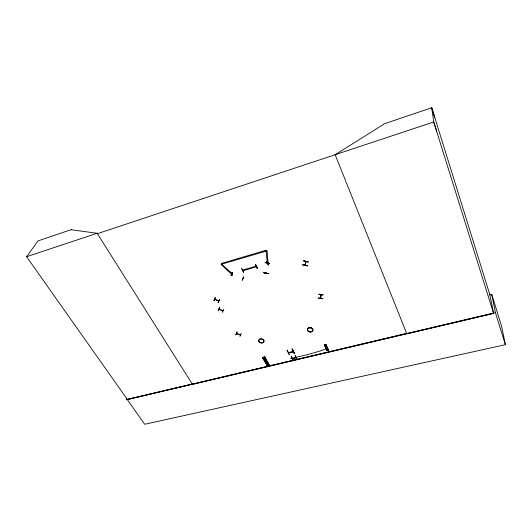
<?xml version="1.0" encoding="UTF-8"?>
<svg xmlns="http://www.w3.org/2000/svg" width="532" height="532" viewBox="0 0 532 532"><rect width="100%" height="100%" fill="white"/><g stroke="black" fill="none" stroke-linecap="round" stroke-linejoin="round"><path stroke-width="0.8" d="M304.816 265.209L305.96 261.684M305.036 265.215L304.856 264.896M306.066 261.305L305.96 261.943L305.873 261.518M327.912 349.058L326.575 349.318M328.098 349.444L326.761 349.697M328.477 350.069L326.941 350.442L324.287 344.656L325.737 344.384L328.45 350.083M327.107 347.396L325.77 347.655M327.639 348.42L326.289 348.806L327.639 348.42A230.329 187.769 13.1 0 1 294.01 357.664M231.699 274.18L231.992 273.441M322.798 298.532C317.803 297.388 315.343 298.086 322.771 298.725M318.748 294.302L323.263 294.921L318.768 294.163M305.727 261.844L305.913 261.265M321.148 294.475L320.869 295.041L320.949 294.376M320.543 297.621C320.158 300.294 321.095 293.085 321.062 294.981M320.656 297.967L320.69 297.94M320.696 297.641L320.643 298.219L321.089 294.735M321.029 295.054L321.109 294.396M294.176 353.135L292.048 349.005L294.376 353.095M302.622 264.703C317.99 268.254 292.686 262.469 307.163 265.674M265.162 262.628L269.737 263.387L265.155 262.635M304.949 264.617L304.976 265.242L306.02 261.598M294.369 353.241L292.268 348.952M267.343 263.121L267.623 263.413M266.146 273.122L266.12 272.963M289.162 354.485L287.26 350.162M288.603 352.789L293.484 351.798L288.703 352.949M268.341 363.595L266.446 364.048M268.647 364.147L266.745 364.6M267.49 362.039L265.594 362.492M267.197 365.418L262.542 357.504L267.403 365.577L263.2 357.351M267.895 362.771L265.993 363.223M267.037 361.208L265.142 361.667M302.642 264.597L307.137 265.847M268.527 265.016L266.718 261.471M266.14 250.898L267.323 264.091L268.268 263.879M267.403 262.875L267.556 263.267M267.416 263.054L267.41 263.453L267.656 263.147M267.436 263.466L267.556 262.901M266.685 261.498L268.607 265.122M263.792 272.603L268.254 273.628L263.786 272.63M268.214 264.098L267.037 250.898M266.991 251.111L266.086 251.111L265.781 250.173M239.925 336.45L241.309 333.358M240.231 334.641L240.298 334.488M240.577 334.595L240.431 335.02L240.644 334.655M255.486 264.61L257.322 268.234M256.57 266.166L256.424 266.652L256.617 266.259M242.552 269.91L242.851 270.821L256.703 266.632M240.138 334.887L240.245 334.508M256.65 266.845L256.344 265.927M236.654 333.178L236.607 333.604L240.471 335.014M236.753 333.178L236.607 333.604L240.511 334.854M237.026 333.278L236.94 333.69M236.979 333.71L237.053 333.325M235.909 334.821L237.046 331.908M242.2 280.258L243.829 276.806L242.24 280.111M242.778 278.389L242.911 278.183M243.058 278.243L242.732 278.568L243.084 278.296M243.59 272.185L241.801 268.707M242.446 270.236L242.446 270.682L242.718 270.349M242.592 270.196L242.486 270.688L242.406 270.356M241.734 268.6L243.656 272.278M222.795 310.329L222.642 310.761L223.081 310.442M222.329 312.357L223.826 309.278M221.126 264.471L231.819 274.465L232.491 273.794M231.719 273.375L231.919 273.694M231.739 273.328L231.772 273.774M231.739 274.199L231.886 273.288M231.819 274.465L232.038 273.84M230.961 275.769L232.544 272.291L231.001 275.623M219.184 308.919L219.031 309.345L222.961 310.861M219.676 307.636L218.26 310.721M219.47 309.026L218.991 309.325M219.497 309.079L219.39 309.285M218.313 310.622L219.497 307.582M219.084 308.919L219.104 309.192M218.825 300.514L218.672 300.946L214.642 299.416L214.768 299.031M218.898 300.573L218.386 300.833L218.539 300.4M218.127 302.475L219.696 299.383M214.01 300.786L215.127 297.647M214.868 299.031L214.715 299.463L215.154 299.137M221.059 264.683L221.724 263.998M266.086 251.111L221.658 264.211L221.345 263.293M303.692 260.933L308.241 262.017M489.327 294.934L491.721 294.349L501.483 325.923L505.4 344.689L144.704 424.263L127.268 399.565L406.674 333.418M126.762 398.042L126.15 399.572L192.298 384.064M215.374 297.601L213.798 300.839M218.187 302.475L219.683 299.356M235.862 334.927L237.026 331.921M255.44 264.73L257.282 268.381M232.617 275.436L230.622 271.938M127.328 399.412L26.6 256.717L37.972 240.923L71.621 229.505L71.434 229.784L97.117 233.275L97.376 233.681L433.706 121.968L431.725 107.737L383.273 124.169L383.273 124.568L335.153 154.699M326.921 350.435L328.37 350.023L325.537 344.297M324.4 344.57L327.393 350.322M325.637 344.337L328.37 350.023M324.653 344.643L327.213 350.369M325.378 344.404L328.204 350.142L325.178 344.384M262.715 357.364L264.75 356.979L269.199 365.158L264.497 357.045M262.715 357.358L267.264 365.61L267.676 365.504L263.081 357.271M262.835 357.438L267.17 365.564M264.085 357.145L268.826 365.245L264.377 357.065M269.159 365.165L264.617 356.906L264.238 357.045L268.7 365.211M263.054 357.331L267.556 365.477M325.544 344.443L328.297 350.123M26.6 256.717L97.17 233.255M221.279 263.506L265.727 250.379M242.492 270.123L256.291 266.14M292.241 349.105L294.149 353.288M263.174 358.202L265.076 357.743M324.68 345.148L325.817 344.876M324.573 345.241L325.917 344.916M295.147 355.662L297.255 359.745L295.134 355.655M292.261 358.548L295.945 357.677M292.354 358.714L296.031 357.843M269.086 365.125L267.31 365.59M127.268 399.565L495.425 312.61L505.4 344.689M493.596 313.434L406.814 333.777L334.954 154.214M214.728 299.303L218.738 300.786M219.051 309.192L223.074 310.761M324.387 344.703L327.386 350.329L324.553 344.596M328.211 350.136L325.358 344.443M221.664 264.218L232.431 274.013M97.117 233.275L192.491 384.37L493.556 313.301L433.706 121.968L436.812 131.657M287.041 350.216L289.175 354.472M255.48 264.61L257.302 268.248M431.778 108.129L434.784 117.545M431.725 107.737L489.846 294.675L493.277 311.858M491.721 294.349L495.425 312.61M292.64 358.009A112.299 22.371 -7.1 0 1 290.519 358.488M326.269 347.728L326.894 347.835L326.269 347.728M327.393 347.908L326.043 348.294L327.393 347.908M308.247 261.93L303.706 260.833L308.247 261.93M263.759 272.743L268.261 273.601L263.766 272.723M291.07 351.918L290.691 352.011L291.024 352.656L291.403 352.563L291.07 351.918M291.25 356.593L293.365 360.663L291.23 356.586M308.454 331.409A2.733 2.108 7.8 0 0 312.849 330.319A2.733 2.108 7.8 0 0 309.178 327.825A2.733 2.108 7.8 0 0 308.454 331.409A2.72 2.101 7.8 0 0 312.836 330.312A2.72 2.101 7.8 0 0 309.178 327.832A2.72 2.101 7.8 0 0 308.46 331.396M308.48 331.276A2.713 2.095 7.8 0 0 312.849 330.199A2.713 2.095 7.8 0 0 309.198 327.719A2.713 2.095 7.8 0 0 308.48 331.276M259.297 342.076A2.653 2.008 12 0 0 263.792 341.95A2.653 2.008 12 0 0 260.959 338.957A2.653 2.008 12 0 0 259.297 342.076M259.323 341.956A2.647 2.002 12 0 0 263.812 341.837A2.647 2.002 12 0 0 260.986 338.844A2.647 2.002 12 0 0 259.323 341.956"/></g></svg>
